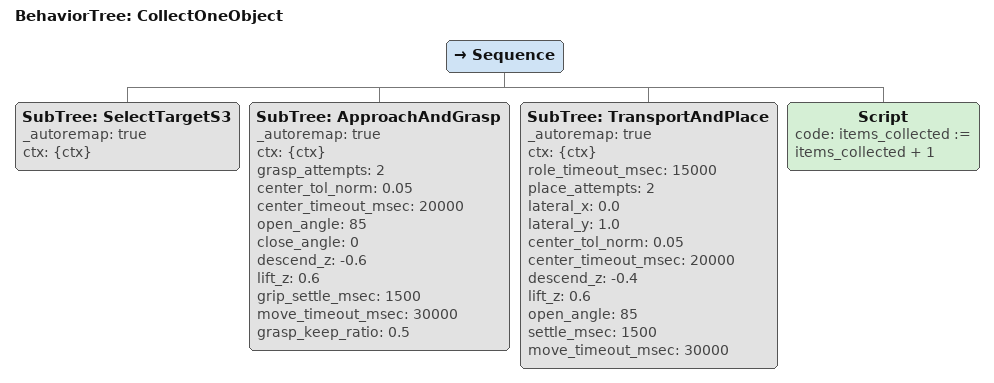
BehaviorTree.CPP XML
<root BTCPP_format="4">
    <BehaviorTree ID="CollectOneObject">
        <Sequence>
            <!-- S3: pick the role's object (excludes grabbed_label), sets target_label -->
            <SubTree ID="SelectTargetS3" _autoremap="true" ctx="{ctx}"/>
            <!-- S4: center, open, descend, close, lift; sets grabbed_label -->
            <SubTree ID="ApproachAndGrasp" _autoremap="true" ctx="{ctx}"
                     grasp_attempts="2"
                     center_tol_norm="0.05" center_timeout_msec="20000"
                     open_angle="85" close_angle="0"
                     descend_z="-0.6" lift_z="0.6"
                     grip_settle_msec="1500" move_timeout_msec="30000"
                     grasp_keep_ratio="0.5"/>
            <!-- S5: carry to the role's basket, release; leaves grabbed_label intact -->
            <SubTree ID="TransportAndPlace" _autoremap="true" ctx="{ctx}"
                     role_timeout_msec="15000" place_attempts="2"
                     lateral_x="0.0" lateral_y="1.0"
                     center_tol_norm="0.05" center_timeout_msec="20000"
                     descend_z="-0.4" lift_z="0.6"
                     open_angle="85" settle_msec="1500"
                     move_timeout_msec="30000"/>
            <!-- Count this placement (feeds S7's turn_ticks / symbol selection) -->
            <Script code="items_collected := items_collected + 1"/>
        </Sequence>
    </BehaviorTree>
</root>
